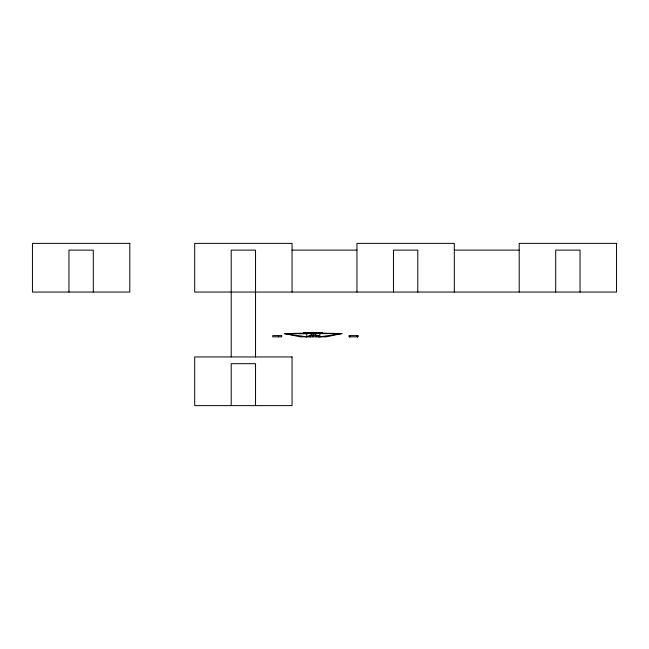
<?xml version="1.0" encoding="UTF-8"?>
<svg xmlns="http://www.w3.org/2000/svg" width="649" height="649" viewBox="0 0 649 649"><rect width="100%" height="100%" fill="white"/><g stroke="black" fill="none" stroke-linecap="round" stroke-linejoin="round"><path stroke-width="0.97" d="M313.345 336.012L313.313 332.645L313.313 333.578M322.529 333.594L322.529 332.645L284.733 333.651L306.79 336.839L313.459 333.537L319.827 336.839L341.601 333.594L304.089 332.742L304.089 333.651M341.601 333.594L326.35 336.839L300.276 336.839L284.733 333.651M313.443 333.578L313.313 332.677L304.405 332.742M298.751 333.651L306.758 333.635L284.351 333.651M319.754 333.578L327.721 333.57M292.05 250.116L356.95 250.116M454.3 250.116L519.2 250.116M304.089 332.645L322.529 332.645M304.089 332.742L322.529 332.734M304.089 332.84L313.313 332.84M306.79 333.537L342.145 333.594M305.33 332.75L306.79 332.783L306.79 336.839M580.044 292.05L580.044 250.116L555.706 250.116L555.706 292.05M519.2 292.05L519.2 243.375L616.55 243.375L616.55 292.05L194.7 292.05L194.7 243.375L292.05 243.375L292.05 292.05M454.3 292.05L454.3 243.375L356.95 243.375L356.95 292.05M417.794 292.05L417.794 250.116L393.456 250.116L393.456 292.05M357.737 335.606L357.737 336.839M357.502 335.606L357.502 336.839M357.21 335.606L357.21 336.839M350.176 335.606L350.176 336.839M349.495 335.606L349.495 336.839M349.373 335.606L349.373 336.839M319.827 332.645L319.827 336.839M318.805 336.839L318.805 335.606L310.214 335.606L310.214 336.839M318.57 335.606L318.57 336.839M316.266 335.606L316.266 336.839M312.94 335.606L312.94 336.839M310.449 335.606L310.449 336.839M278.445 335.606L278.445 336.839M255.544 356.95L255.544 250.116L231.206 250.116L231.206 356.95M255.544 405.625L255.544 363.691L231.206 363.691L231.206 405.625M93.294 292.05L93.294 250.116L68.956 250.116L68.956 292.05M129.8 243.375L32.45 243.375L32.45 292.05L129.8 292.05L129.8 243.375M281.698 335.606L272.71 335.606L272.71 336.839L281.698 336.839L281.69 335.606M357.932 335.606L349.138 335.606L349.138 336.839L357.932 336.839L357.932 335.606M292.05 356.95L194.7 356.95L194.7 405.625L292.05 405.625L292.05 356.95"/></g></svg>
